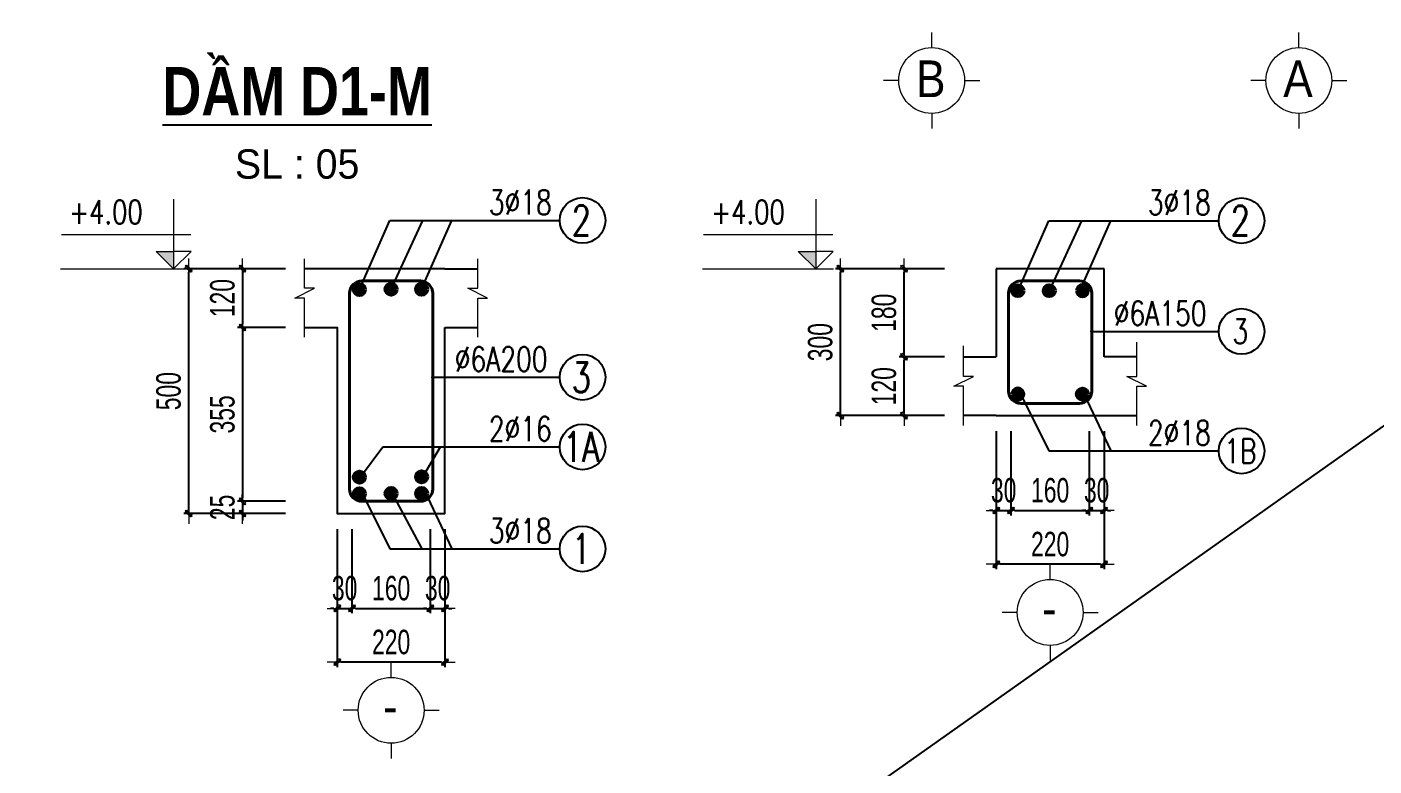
# Model space of a CAD drawing. Header units: millimetres. Extents: x -295047 to 263296, y -724756 to -308748.
# Drawn here: x -13471 to -7968, y -350680 to -347660 of the extents above; entities that cross this region are included whole.
import ezdxf
from ezdxf.enums import TextEntityAlignment as Align

# ---------------------------------------------------------------- set-up
doc = ezdxf.new("R2010")
doc.units = ezdxf.units.MM
doc.header["$MEASUREMENT"] = 0
doc.header["$PDMODE"] = 32
doc.layers.get('Defpoints').update_dxf_attribs({"color": 1})
for name, color, linetype, lineweight in [('EG Dim', 8, 'Continuous', 15), ('EG Text1', 3, 'Continuous', 20), ('Khac', 156, 'Continuous', 9), ('KICHTHUOC', 8, 'Continuous', 18), ('LC Dim', 8, 'Continuous', 18), ('LC ISO', 153, 'Continuous', 13), ('LC Net dam2', 6, 'Continuous', 40), ('LC Net dam3', 1, 'Continuous', 60), ('LC Net manh', 219, 'Continuous', 5), ('LC Net thay', 7, 'Continuous', 25), ('LC Text1', 3, 'Continuous', 20), ('LC Text2', 7, 'Continuous', 25), ('MANH', 147, 'Continuous', 13)]:
    doc.layers.add(name, color=color, linetype=linetype, lineweight=lineweight)
doc.layers.add('KCS_Plotter', color=11, linetype='Continuous', plot=False)
doc.layers.add('Thep doc', color=6, linetype='Continuous')
doc.styles.add('EG Huy', font='vnsimli.shx', dxfattribs={"width": 0.75})
doc.styles.add('HOATBIF', font='hoatbif.shx', dxfattribs={"width": 0.7})
doc.styles.add('LC 1', font='VHAVANB.TTF')
doc.styles.add('LC 3', font='vnsimli.shx', dxfattribs={"width": 0.75})
doc.styles.add('LC3', font='VHARIALB.TTF', dxfattribs={"width": 0.8})
doc.dimstyles.new('1-100(1-40)', dxfattribs={"dimscale": 40, "dimtxt": 2.5, "dimasz": 0.35, "dimexe": 0.5, "dimexo": 0, "dimgap": 0.8, "dimtad": 1, "dimdec": 0, "dimzin": 0, "dimdsep": 46, "dimtxsty": 'HOATBIF', "dimblk1": 'DOT', "dimblk2": 'DOT', "dimsah": 1, "dimcen": -1, "dimdle": 1, "dimclrd": 256, "dimclre": 256, "dimclrt": 4, "dimadec": 3, "dimazin": 2, "dimtfac": 0.3333333333333333, "dimtdec": 0, "dimtix": 1, "dimtmove": 2, "dimatfit": 3, "dimldrblk": 'DOT', "dimfxl": 1, "dimtvp": 0.8333333333333331, "dimtolj": 1, "dimtzin": 0, "dimarcsym": 0})

# ---------------------------------------------------------------- blocks, each defined once
blk = doc.blocks.new('TTRUC')
at = {"layer": 'LC ISO'}
for p, q in [((0, 6.94551799677526), (0, 10.13175513561828)), ((-6.94551799677526, 0), (-10.13175513561828, 0)), ((6.94551799677526, 0), (10.13175513561828, 0)), ((0, -6.94551799677526), (0, -10.13175513561828))]:
    blk.add_line(p, q, dxfattribs=at)
at = {"layer": 'LC Net manh'}
blk.add_circle((0, 0), 6.94551799677526, dxfattribs=at)
blk = doc.blocks.new('TIEUDE1')
at = {"layer": 'LC Text2', "color": 7, "style": 'LC 1'}
blk.add_attdef('TIªU§Ò', text='', height=5, dxfattribs=at).set_placement((0, 0), align=Align.BOTTOM_CENTER)
blk.add_attdef('TL', text='', height=3, dxfattribs=at).set_placement((0, -2), align=Align.TOP_CENTER)
blk = doc.blocks.new('CT')
at = {"layer": 'LC Text1', "lineweight": 15}
blk.add_hatch(color=4, dxfattribs=at).paths.add_polyline_path([(3.250706634060648, 1.596954857551422), (1.638695725137124, 1.596954857551394), (1.638695725137124, -5.457000000000001e-12)])
at = {"layer": 'LC Text1', "color": 4, "lineweight": 15, "ltscale": 50}
for p, q in [((0.0459908282791446, 3.140833880472456), (11.99931321454046, 3.140833880472456)), ((12.09109892264804, 0), (0, 0))]:
    blk.add_line(p, q, dxfattribs=at)
for points in [[(1.638695725137139, 6.427505574464246), (1.638695725137139, -5.457000000000001e-12)], [(1.638695725137139, -5.457000000000001e-12), (0.0266848164974221, 1.596954857551394), (1.638695725137139, 1.596954857551394)], [(1.638695725137139, -5.457000000000001e-12), (3.25070663406062, 1.596954857551394), (1.638695725137139, 1.596954857551394)]]:
    blk.add_lwpolyline(points, dxfattribs=at)
at = {"layer": 'LC Text1', "color": 4, "style": 'LC 3', "width": 0.75}
blk.add_attdef('CT', (1.905322591842774, 3.502511696681693), '', height=2.2, dxfattribs=at)
blk = doc.blocks.new('DOT')
at = {"layer": 'LC Dim'}
blk.add_line((-3, 0), (3, 0), dxfattribs=at)
at = {"layer": 'LC Dim', "color": 4}
blk.add_line((-1, -1), (1, 1), dxfattribs=at)
blk.add_lwpolyline([(0.5, 1), (-1, -0.5), (-0.5, -1), (1, 0.5)], close=True, dxfattribs=at)
blk = doc.blocks.new('*D351')
at = {"layer": 'Defpoints', "color": 0, "ltscale": 2, "transparency": 16777216}
for p in [(-10148.18214804731, -348648.0472873176), (-9723.182148047443, -348648.0472873176), (-9723.182148047443, -349248.0472873176)]:
    blk.add_point(p, dxfattribs=at)
at = {"layer": 'LC Dim', "lineweight": -2, "ltscale": 2, "transparency": 16777216}
for p, q in [((-9723.182148047443, -348648.0472873176), (-10168.18214804731, -348648.0472873176)), ((-10148.18214804731, -349234.0472873176), (-10148.18214804731, -348662.0472873176)), ((-9723.182148047443, -349248.0472873176), (-10168.18214804731, -349248.0472873176))]:
    blk.add_line(p, q, dxfattribs=at)
at = {"layer": 'LC Dim', "lineweight": -2, "ltscale": 2, "transparency": 16777216, "xscale": 14, "yscale": 14, "zscale": 14}
for p, rotation in [((-10148.18214804731, -348648.0472873176), 90), ((-10148.18214804731, -349248.0472873176), 270)]:
    blk.add_blockref('DOT', p, dxfattribs=dict(at, rotation=rotation))
at = {"layer": 'LC Dim', "color": 4, "ltscale": 2, "transparency": 16777216, "insert": (-10230.18214804741, -348948.0472873176), "char_height": 100, "attachment_point": 5, "rotation": 90, "style": 'HOATBIF'}
blk.add_mtext('\\A1;300', dxfattribs=at)
blk = doc.blocks.new('_Dot')
at = {"color": 0, "linetype": 'ByBlock', "lineweight": -2}
blk.add_line((-0.5, 0), (-1, 0), dxfattribs=at)
at = {"color": 0, "linetype": 'ByBlock', "const_width": 0.5}
blk.add_lwpolyline([(-0.25, 0, 1), (0.25, 0, 1)], format="xyb", close=True, dxfattribs=at)
blk = doc.blocks.new('*D352')
at = {"layer": 'Defpoints', "color": 0, "ltscale": 2, "transparency": 16777216}
for p in [(-9511.182148047323, -349311.5472873175), (-9451.182148047323, -349311.5472873175), (-9451.182148047323, -349635.5472873174)]:
    blk.add_point(p, dxfattribs=at)
at = {"layer": 'LC Dim', "lineweight": -2, "ltscale": 2, "transparency": 16777216}
for p, q in [((-9511.182148047323, -349311.5472873175), (-9511.182148047323, -349655.5472873174)), ((-9451.182148047323, -349311.5472873175), (-9451.182148047323, -349655.5472873174)), ((-9525.182148047323, -349635.5472873174), (-9539.182148047323, -349635.5472873174)), ((-9511.182148047323, -349635.5472873174), (-9451.182148047323, -349635.5472873174)), ((-9437.182148047323, -349635.5472873174), (-9423.182148047323, -349635.5472873174))]:
    blk.add_line(p, q, dxfattribs=at)
at = {"layer": 'LC Dim', "lineweight": -2, "ltscale": 2, "transparency": 16777216, "xscale": 14, "yscale": 14, "zscale": 14}
blk.add_blockref('DOT', (-9511.182148047323, -349635.5472873174), dxfattribs=at)
at = {"layer": 'LC Dim', "lineweight": -2, "ltscale": 2, "transparency": 16777216, "xscale": 14, "yscale": 14, "zscale": 14, "rotation": 180}
blk.add_blockref('DOT', (-9451.182148047323, -349635.5472873174), dxfattribs=at)
at = {"layer": 'LC Dim', "color": 4, "ltscale": 2, "transparency": 16777216, "insert": (-9481.182148047323, -349553.5472873174), "char_height": 100, "attachment_point": 5, "style": 'HOATBIF'}
blk.add_mtext('\\A1;30', dxfattribs=at)
blk = doc.blocks.new('*D353')
at = {"layer": 'Defpoints', "color": 0, "ltscale": 2, "transparency": 16777216}
for p in [(-9451.182148047323, -349311.5472873175), (-9131.182148047323, -349311.5472873175), (-9131.182148047323, -349635.5472873174)]:
    blk.add_point(p, dxfattribs=at)
at = {"layer": 'LC Dim', "lineweight": -2, "ltscale": 2, "transparency": 16777216}
for p, q in [((-9451.182148047323, -349311.5472873175), (-9451.182148047323, -349655.5472873174)), ((-9131.182148047323, -349311.5472873175), (-9131.182148047323, -349655.5472873174)), ((-9437.182148047323, -349635.5472873174), (-9145.182148047323, -349635.5472873174))]:
    blk.add_line(p, q, dxfattribs=at)
at = {"layer": 'LC Dim', "lineweight": -2, "ltscale": 2, "transparency": 16777216, "xscale": 14, "yscale": 14, "zscale": 14, "rotation": 180}
blk.add_blockref('DOT', (-9451.182148047323, -349635.5472873174), dxfattribs=at)
at = {"layer": 'LC Dim', "lineweight": -2, "ltscale": 2, "transparency": 16777216, "xscale": 14, "yscale": 14, "zscale": 14}
blk.add_blockref('DOT', (-9131.182148047323, -349635.5472873174), dxfattribs=at)
at = {"layer": 'LC Dim', "color": 4, "ltscale": 2, "transparency": 16777216, "insert": (-9291.182148047323, -349553.5472873174), "char_height": 100, "attachment_point": 5, "style": 'HOATBIF'}
blk.add_mtext('\\A1;160', dxfattribs=at)
blk = doc.blocks.new('*D354')
at = {"layer": 'Defpoints', "color": 0, "ltscale": 2, "transparency": 16777216}
for p in [(-9131.182148047323, -349311.5472873175), (-9071.182148047817, -349311.5472873175), (-9071.182148047817, -349635.5472873174)]:
    blk.add_point(p, dxfattribs=at)
at = {"layer": 'LC Dim', "lineweight": -2, "ltscale": 2, "transparency": 16777216}
for p, q in [((-9131.182148047323, -349311.5472873175), (-9131.182148047323, -349655.5472873174)), ((-9071.182148047817, -349311.5472873175), (-9071.182148047817, -349655.5472873174)), ((-9145.182148047323, -349635.5472873174), (-9159.182148047323, -349635.5472873174)), ((-9131.182148047323, -349635.5472873174), (-9071.182148047817, -349635.5472873174)), ((-9057.182148047817, -349635.5472873174), (-9043.182148047817, -349635.5472873174))]:
    blk.add_line(p, q, dxfattribs=at)
at = {"layer": 'LC Dim', "lineweight": -2, "ltscale": 2, "transparency": 16777216, "xscale": 14, "yscale": 14, "zscale": 14}
blk.add_blockref('DOT', (-9131.182148047323, -349635.5472873174), dxfattribs=at)
at = {"layer": 'LC Dim', "lineweight": -2, "ltscale": 2, "transparency": 16777216, "xscale": 14, "yscale": 14, "zscale": 14, "rotation": 180}
blk.add_blockref('DOT', (-9071.182148047817, -349635.5472873174), dxfattribs=at)
at = {"layer": 'LC Dim', "color": 4, "ltscale": 2, "transparency": 16777216, "insert": (-9101.18214804757, -349553.5472873174), "char_height": 100, "attachment_point": 5, "style": 'HOATBIF'}
blk.add_mtext('\\A1;30', dxfattribs=at)
blk = doc.blocks.new('*D355')
at = {"layer": 'Defpoints', "color": 0, "ltscale": 2, "transparency": 16777216}
for p in [(-9511.182148047323, -349311.5472873175), (-9071.182148047817, -349311.5472873175), (-9511.182148047323, -349855.5472873175)]:
    blk.add_point(p, dxfattribs=at)
at = {"layer": 'LC Dim', "lineweight": -2, "ltscale": 2, "transparency": 16777216}
for p, q in [((-9511.182148047323, -349311.5472873175), (-9511.182148047323, -349875.5472873175)), ((-9071.182148047817, -349311.5472873175), (-9071.182148047817, -349875.5472873175)), ((-9085.182148047817, -349855.5472873175), (-9497.182148047323, -349855.5472873175))]:
    blk.add_line(p, q, dxfattribs=at)
at = {"layer": 'LC Dim', "lineweight": -2, "ltscale": 2, "transparency": 16777216, "xscale": 14, "yscale": 14, "zscale": 14, "rotation": 180}
blk.add_blockref('DOT', (-9511.182148047323, -349855.5472873175), dxfattribs=at)
at = {"layer": 'LC Dim', "lineweight": -2, "ltscale": 2, "transparency": 16777216, "xscale": 14, "yscale": 14, "zscale": 14}
blk.add_blockref('DOT', (-9071.182148047817, -349855.5472873175), dxfattribs=at)
at = {"layer": 'LC Dim', "color": 4, "ltscale": 2, "transparency": 16777216, "insert": (-9291.18214804757, -349773.5472873175), "char_height": 100, "attachment_point": 5, "style": 'HOATBIF'}
blk.add_mtext('\\A1;220', dxfattribs=at)
blk = doc.blocks.new('theptron1')
at = {"layer": 'LC Net dam3'}
for p, q in [((-0.5, 0), (0.5, 0)), ((-0.3535533905960619, 0.353553390592424), (0.3535533905960619, -0.353553390592424)), ((0.3535533905960619, 0.353553390592424), (-0.3535533905960619, -0.353553390592424)), ((0, 0.5), (0, -0.5))]:
    blk.add_line(p, q, dxfattribs=at)
blk.add_circle((0, 0), 0.4999999999978783, dxfattribs=at)
blk = doc.blocks.new('*D322')
at = {"layer": 'Defpoints', "color": 0, "ltscale": 2, "transparency": 16777216}
for p in [(-12415.44679571265, -348648.0472873176), (-12590.44679571265, -348888.0472873176), (-12415.44679571265, -348888.0472873176)]:
    blk.add_point(p, dxfattribs=at)
at = {"layer": 'LC Dim', "lineweight": -2, "ltscale": 2, "transparency": 16777216}
for p, q in [((-12415.44679571265, -348648.0472873176), (-12610.44679571265, -348648.0472873176)), ((-12590.44679571265, -348662.0472873176), (-12590.44679571265, -348874.0472873176)), ((-12415.44679571265, -348888.0472873176), (-12610.44679571265, -348888.0472873176))]:
    blk.add_line(p, q, dxfattribs=at)
at = {"layer": 'LC Dim', "lineweight": -2, "ltscale": 2, "transparency": 16777216, "xscale": 14, "yscale": 14, "zscale": 14}
for p, rotation in [((-12590.44679571265, -348648.0472873176), 90), ((-12590.44679571265, -348888.0472873176), 270)]:
    blk.add_blockref('DOT', p, dxfattribs=dict(at, rotation=rotation))
at = {"layer": 'LC Dim', "color": 4, "ltscale": 2, "transparency": 16777216, "insert": (-12672.44679571275, -348768.0472873176), "char_height": 100, "attachment_point": 5, "rotation": 90, "style": 'HOATBIF'}
blk.add_mtext('\\A1;120', dxfattribs=at)
blk = doc.blocks.new('*D323')
at = {"layer": 'Defpoints', "color": 0, "ltscale": 2, "transparency": 16777216}
for p in [(-12415.44679571265, -348888.0472873176), (-12590.44679571265, -349598.0472873176), (-12415.44679571265, -349598.0472873176)]:
    blk.add_point(p, dxfattribs=at)
at = {"layer": 'LC Dim', "lineweight": -2, "ltscale": 2, "transparency": 16777216}
for p, q in [((-12415.44679571265, -348888.0472873176), (-12610.44679571265, -348888.0472873176)), ((-12590.44679571265, -348902.0472873176), (-12590.44679571265, -349584.0472873176)), ((-12415.44679571265, -349598.0472873176), (-12610.44679571265, -349598.0472873176))]:
    blk.add_line(p, q, dxfattribs=at)
at = {"layer": 'LC Dim', "lineweight": -2, "ltscale": 2, "transparency": 16777216, "xscale": 14, "yscale": 14, "zscale": 14}
for p, rotation in [((-12590.44679571265, -348888.0472873176), 90), ((-12590.44679571265, -349598.0472873176), 270)]:
    blk.add_blockref('DOT', p, dxfattribs=dict(at, rotation=rotation))
at = {"layer": 'LC Dim', "color": 4, "ltscale": 2, "transparency": 16777216, "insert": (-12672.44679571275, -349243.0472873176), "char_height": 100, "attachment_point": 5, "rotation": 90, "style": 'HOATBIF'}
blk.add_mtext('\\A1;355', dxfattribs=at)
blk = doc.blocks.new('*D324')
at = {"layer": 'Defpoints', "color": 0, "ltscale": 2, "transparency": 16777216}
for p in [(-12415.44679571265, -349598.0472873176), (-12590.44679571264, -349648.0472873176), (-12415.44679571265, -349648.0472873176)]:
    blk.add_point(p, dxfattribs=at)
at = {"layer": 'LC Dim', "lineweight": -2, "ltscale": 2, "transparency": 16777216}
for p, q in [((-12590.44679571264, -349584.0472873176), (-12590.44679571264, -349570.0472873176)), ((-12415.44679571265, -349598.0472873176), (-12610.44679571264, -349598.0472873176)), ((-12590.44679571264, -349598.0472873176), (-12590.44679571264, -349648.0472873176)), ((-12415.44679571265, -349648.0472873176), (-12610.44679571264, -349648.0472873176)), ((-12590.44679571264, -349662.0472873176), (-12590.44679571264, -349676.0472873176))]:
    blk.add_line(p, q, dxfattribs=at)
at = {"layer": 'LC Dim', "lineweight": -2, "ltscale": 2, "transparency": 16777216, "xscale": 14, "yscale": 14, "zscale": 14}
for p, rotation in [((-12590.44679571264, -349598.0472873176), 270), ((-12590.44679571264, -349648.0472873176), 90)]:
    blk.add_blockref('DOT', p, dxfattribs=dict(at, rotation=rotation))
at = {"layer": 'LC Dim', "color": 4, "ltscale": 2, "transparency": 16777216, "insert": (-12672.44679571274, -349623.0472873176), "char_height": 100, "attachment_point": 5, "rotation": 90, "style": 'HOATBIF'}
blk.add_mtext('\\A1;25', dxfattribs=at)
blk = doc.blocks.new('*D325')
at = {"layer": 'Defpoints', "color": 0, "ltscale": 2, "transparency": 16777216}
for p in [(-12810.44679571264, -348648.0472873176), (-12415.44679571265, -348648.0472873176), (-12415.44679571265, -349648.0472873176)]:
    blk.add_point(p, dxfattribs=at)
at = {"layer": 'LC Dim', "lineweight": -2, "ltscale": 2, "transparency": 16777216}
for p, q in [((-12415.44679571265, -348648.0472873176), (-12830.44679571264, -348648.0472873176)), ((-12810.44679571264, -349634.0472873176), (-12810.44679571264, -348662.0472873176)), ((-12415.44679571265, -349648.0472873176), (-12830.44679571264, -349648.0472873176))]:
    blk.add_line(p, q, dxfattribs=at)
at = {"layer": 'LC Dim', "lineweight": -2, "ltscale": 2, "transparency": 16777216, "xscale": 14, "yscale": 14, "zscale": 14}
for p, rotation in [((-12810.44679571264, -348648.0472873176), 90), ((-12810.44679571264, -349648.0472873176), 270)]:
    blk.add_blockref('DOT', p, dxfattribs=dict(at, rotation=rotation))
at = {"layer": 'LC Dim', "color": 4, "ltscale": 2, "transparency": 16777216, "insert": (-12892.44679571274, -349148.0472873176), "char_height": 100, "attachment_point": 5, "rotation": 90, "style": 'HOATBIF'}
blk.add_mtext('\\A1;500', dxfattribs=at)
blk = doc.blocks.new('*D326')
at = {"layer": 'Defpoints', "color": 0, "ltscale": 2, "transparency": 16777216}
for p in [(-12203.44679571264, -349711.5472873175), (-12143.44679571264, -349711.5472873175), (-12143.44679571264, -350035.5472873175)]:
    blk.add_point(p, dxfattribs=at)
at = {"layer": 'LC Dim', "lineweight": -2, "ltscale": 2, "transparency": 16777216}
for p, q in [((-12203.44679571264, -349711.5472873175), (-12203.44679571264, -350055.5472873175)), ((-12143.44679571264, -349711.5472873175), (-12143.44679571264, -350055.5472873175)), ((-12217.44679571264, -350035.5472873175), (-12231.44679571264, -350035.5472873175)), ((-12203.44679571264, -350035.5472873175), (-12143.44679571264, -350035.5472873175)), ((-12129.44679571264, -350035.5472873175), (-12115.44679571264, -350035.5472873175))]:
    blk.add_line(p, q, dxfattribs=at)
at = {"layer": 'LC Dim', "lineweight": -2, "ltscale": 2, "transparency": 16777216, "xscale": 14, "yscale": 14, "zscale": 14}
blk.add_blockref('DOT', (-12203.44679571264, -350035.5472873175), dxfattribs=at)
at = {"layer": 'LC Dim', "lineweight": -2, "ltscale": 2, "transparency": 16777216, "xscale": 14, "yscale": 14, "zscale": 14, "rotation": 180}
blk.add_blockref('DOT', (-12143.44679571264, -350035.5472873175), dxfattribs=at)
at = {"layer": 'LC Dim', "color": 4, "ltscale": 2, "transparency": 16777216, "insert": (-12173.44679571264, -349953.5472873175), "char_height": 100, "attachment_point": 5, "style": 'HOATBIF'}
blk.add_mtext('\\A1;30', dxfattribs=at)
blk = doc.blocks.new('*D327')
at = {"layer": 'Defpoints', "color": 0, "ltscale": 2, "transparency": 16777216}
for p in [(-12143.44679571264, -349711.5472873175), (-11823.44679571264, -349711.5472873175), (-11823.44679571264, -350035.5472873175)]:
    blk.add_point(p, dxfattribs=at)
at = {"layer": 'LC Dim', "lineweight": -2, "ltscale": 2, "transparency": 16777216}
for p, q in [((-12143.44679571264, -349711.5472873175), (-12143.44679571264, -350055.5472873175)), ((-11823.44679571264, -349711.5472873175), (-11823.44679571264, -350055.5472873175)), ((-12129.44679571264, -350035.5472873175), (-11837.44679571264, -350035.5472873175))]:
    blk.add_line(p, q, dxfattribs=at)
at = {"layer": 'LC Dim', "lineweight": -2, "ltscale": 2, "transparency": 16777216, "xscale": 14, "yscale": 14, "zscale": 14, "rotation": 180}
blk.add_blockref('DOT', (-12143.44679571264, -350035.5472873175), dxfattribs=at)
at = {"layer": 'LC Dim', "lineweight": -2, "ltscale": 2, "transparency": 16777216, "xscale": 14, "yscale": 14, "zscale": 14}
blk.add_blockref('DOT', (-11823.44679571264, -350035.5472873175), dxfattribs=at)
at = {"layer": 'LC Dim', "color": 4, "ltscale": 2, "transparency": 16777216, "insert": (-11983.44679571264, -349953.5472873175), "char_height": 100, "attachment_point": 5, "style": 'HOATBIF'}
blk.add_mtext('\\A1;160', dxfattribs=at)
blk = doc.blocks.new('*D328')
at = {"layer": 'Defpoints', "color": 0, "ltscale": 2, "transparency": 16777216}
for p in [(-11823.44679571264, -349711.5472873175), (-11763.44679571311, -349711.5472873175), (-11763.44679571311, -350035.5472873175)]:
    blk.add_point(p, dxfattribs=at)
at = {"layer": 'LC Dim', "lineweight": -2, "ltscale": 2, "transparency": 16777216}
for p, q in [((-11823.44679571264, -349711.5472873175), (-11823.44679571264, -350055.5472873175)), ((-11763.44679571311, -349711.5472873175), (-11763.44679571311, -350055.5472873175)), ((-11837.44679571264, -350035.5472873175), (-11851.44679571264, -350035.5472873175)), ((-11823.44679571264, -350035.5472873175), (-11763.44679571311, -350035.5472873175)), ((-11749.44679571311, -350035.5472873175), (-11735.44679571311, -350035.5472873175))]:
    blk.add_line(p, q, dxfattribs=at)
at = {"layer": 'LC Dim', "lineweight": -2, "ltscale": 2, "transparency": 16777216, "xscale": 14, "yscale": 14, "zscale": 14}
blk.add_blockref('DOT', (-11823.44679571264, -350035.5472873175), dxfattribs=at)
at = {"layer": 'LC Dim', "lineweight": -2, "ltscale": 2, "transparency": 16777216, "xscale": 14, "yscale": 14, "zscale": 14, "rotation": 180}
blk.add_blockref('DOT', (-11763.44679571311, -350035.5472873175), dxfattribs=at)
at = {"layer": 'LC Dim', "color": 4, "ltscale": 2, "transparency": 16777216, "insert": (-11793.44679571287, -349953.5472873175), "char_height": 100, "attachment_point": 5, "style": 'HOATBIF'}
blk.add_mtext('\\A1;30', dxfattribs=at)
blk = doc.blocks.new('*D329')
at = {"layer": 'Defpoints', "color": 0, "ltscale": 2, "transparency": 16777216}
for p in [(-12203.44679571264, -349711.5472873175), (-11763.44679571311, -349711.5472873175), (-12203.44679571264, -350255.5472873174)]:
    blk.add_point(p, dxfattribs=at)
at = {"layer": 'LC Dim', "lineweight": -2, "ltscale": 2, "transparency": 16777216}
for p, q in [((-12203.44679571264, -349711.5472873175), (-12203.44679571264, -350275.5472873174)), ((-11763.44679571311, -349711.5472873175), (-11763.44679571311, -350275.5472873174)), ((-11777.44679571311, -350255.5472873174), (-12189.44679571264, -350255.5472873174))]:
    blk.add_line(p, q, dxfattribs=at)
at = {"layer": 'LC Dim', "lineweight": -2, "ltscale": 2, "transparency": 16777216, "xscale": 14, "yscale": 14, "zscale": 14, "rotation": 180}
blk.add_blockref('DOT', (-12203.44679571264, -350255.5472873174), dxfattribs=at)
at = {"layer": 'LC Dim', "lineweight": -2, "ltscale": 2, "transparency": 16777216, "xscale": 14, "yscale": 14, "zscale": 14}
blk.add_blockref('DOT', (-11763.44679571311, -350255.5472873174), dxfattribs=at)
at = {"layer": 'LC Dim', "color": 4, "ltscale": 2, "transparency": 16777216, "insert": (-11983.44679571287, -350173.5472873174), "char_height": 100, "attachment_point": 5, "style": 'HOATBIF'}
blk.add_mtext('\\A1;220', dxfattribs=at)
blk = doc.blocks.new('*D1131')
at = {"layer": 'Defpoints', "color": 0, "ltscale": 2, "transparency": 16777216}
for p in [(-9888.000000000011, -349008.0472873175), (-9756.500000000004, -349008.0472873175), (-9756.499999999785, -349248.0472873175)]:
    blk.add_point(p, dxfattribs=at)
at = {"layer": 'LC Dim', "lineweight": -2, "ltscale": 2, "transparency": 16777216}
for p, q in [((-9756.500000000004, -349008.0472873175), (-9908.000000000011, -349008.0472873175)), ((-9888.000000000011, -349234.0472873175), (-9888.000000000011, -349022.0472873175)), ((-9756.499999999785, -349248.0472873175), (-9908.000000000011, -349248.0472873175))]:
    blk.add_line(p, q, dxfattribs=at)
at = {"layer": 'LC Dim', "lineweight": -2, "ltscale": 2, "transparency": 16777216, "xscale": 14, "yscale": 14, "zscale": 14}
for p, rotation in [((-9888.000000000011, -349008.0472873175), 90), ((-9888.000000000011, -349248.0472873175), 270)]:
    blk.add_blockref('DOT', p, dxfattribs=dict(at, rotation=rotation))
at = {"layer": 'LC Dim', "color": 4, "ltscale": 2, "transparency": 16777216, "insert": (-9970.00000000011, -349128.0472873175), "char_height": 100, "attachment_point": 5, "rotation": 90, "style": 'HOATBIF'}
blk.add_mtext('\\A1;120', dxfattribs=at)
blk = doc.blocks.new('*D1132')
at = {"layer": 'Defpoints', "color": 0, "ltscale": 2, "transparency": 16777216}
for p in [(-9888.000000000018, -348648.0472873177), (-9723.182148047443, -348648.0472873177), (-9723.182148047115, -349008.0472873175)]:
    blk.add_point(p, dxfattribs=at)
at = {"layer": 'LC Dim', "lineweight": -2, "ltscale": 2, "transparency": 16777216}
for p, q in [((-9723.182148047443, -348648.0472873177), (-9908.000000000018, -348648.0472873177)), ((-9888.000000000018, -348994.0472873175), (-9888.000000000018, -348662.0472873177)), ((-9723.182148047115, -349008.0472873175), (-9908.000000000018, -349008.0472873175))]:
    blk.add_line(p, q, dxfattribs=at)
at = {"layer": 'LC Dim', "lineweight": -2, "ltscale": 2, "transparency": 16777216, "xscale": 14, "yscale": 14, "zscale": 14}
for p, rotation in [((-9888.000000000018, -348648.0472873177), 90), ((-9888.000000000018, -349008.0472873175), 270)]:
    blk.add_blockref('DOT', p, dxfattribs=dict(at, rotation=rotation))
at = {"layer": 'LC Dim', "color": 4, "ltscale": 2, "transparency": 16777216, "insert": (-9970.000000000116, -348828.0472873176), "char_height": 100, "attachment_point": 5, "rotation": 90, "style": 'HOATBIF'}
blk.add_mtext('\\A1;180', dxfattribs=at)

msp = doc.modelspace()

# ---------------------------------------------------------------- linework, layer by layer
at = {"layer": 'KCS_Plotter', "ltscale": 2}
msp.add_line((-18104.22813000019, -356485.257047337), (-1304.228565740181, -344605.257047343), dxfattribs=at)
at = {"layer": 'LC Net dam2'}
for points in [[(-12103.44679571309, -349598.0472873175), (-11863.44679571264, -349598.0472873175, 0.4142135623730951), (-11813.44679571264, -349548.0472873175), (-11813.44679571264, -348748.0472873175, 0.4142135623730951), (-11863.44679571264, -348698.0472873175), (-12103.44679571309, -348698.0472873175, 0.4142135623730951), (-12153.44679571264, -348748.0472873175), (-12153.44679571264, -349548.0472873175, 0.4142135623730951)], [(-9411.182148047803, -349198.0472873174), (-9171.182148047323, -349198.0472873174, 0.4142135623730951), (-9121.182148047323, -349148.0472873175), (-9121.182148047323, -348748.0472873175, 0.4142135623730951), (-9171.182148047323, -348698.0472873175), (-9411.182148047803, -348698.0472873175, 0.4142135623730951), (-9461.182148047323, -348748.0472873175), (-9461.182148047323, -349148.0472873175, 0.4142135623730951)]]:
    msp.add_lwpolyline(points, format="xyb", close=True, dxfattribs=at)
at = {"layer": 'LC Net manh'}
for points in [[(-9644.95015584313, -349288.0472873175), (-9644.95015584313, -349128.0472873175), (-9684.95015584313, -349128.0472873175), (-9604.95015584313, -349088.0472873175), (-9644.95015584313, -349088.0472873175), (-9644.95015584313, -348963.5)], [(-8937.41414025201, -349288.0472873175), (-8937.41414025201, -349128.0472873175), (-8897.41414025201, -349128.0472873175), (-8977.41414025201, -349088.0472873175), (-8937.41414025201, -349088.0472873175), (-8937.41414025201, -348948.5)]]:
    msp.add_lwpolyline(points, dxfattribs=at)
at = {"layer": 'LC Net thay', "ltscale": 2}
for p, q in [((-11763.44679571311, -348648.0472873175), (-11629.6787879173, -348648.0472873175)), ((-9071.182148047817, -348648.0472873175), (-9511.182148047323, -348648.0472873175)), ((-9511.182148047323, -348648.0472873175), (-9511.182148047323, -349008.0472873175)), ((-9071.182148047817, -349008.0472873175), (-9071.182148047817, -348648.0472873175)), ((-11763.44679571311, -348888.0472873175), (-11629.6787879173, -348888.0472873175)), ((-9644.95015584313, -349008.0472873174), (-9511.182148047323, -349008.0472873174)), ((-8937.41414025201, -349008.0472873175), (-9071.182148047817, -349008.0472873175)), ((-9511.182148047323, -349248.0472873174), (-9644.95015584313, -349248.0472873174)), ((-9511.182148047323, -349248.0472873175), (-9071.182148047817, -349248.0472873175)), ((-9071.182148047817, -349248.0472873175), (-8937.41414025201, -349248.0472873175))]:
    msp.add_line(p, q, dxfattribs=at)
for points in [[(-11763.44679571311, -348648.0472873175), (-11763.44679571311, -348648.0472873175), (-12337.21480350845, -348648.0472873175)], [(-12337.21480350845, -348888.0472873175), (-12203.44679571264, -348888.0472873175), (-12203.44679571264, -349648.0472873175), (-11763.44679571311, -349648.0472873175), (-11763.44679571311, -348888.0472873175)]]:
    msp.add_lwpolyline(points, dxfattribs=at)
at = {"layer": 'LC Text2', "ltscale": 100}
for centre in [(-11201.39214165447, -348450.5472873175), (-8509.127493989385, -348451.6799600645), (-11201.39214165447, -349091.6061903901), (-11201.39214165447, -349376.0472873175), (-11201.39214165447, -349792.5472873175)]:
    msp.add_circle(centre, 93.0546540581646, dxfattribs=at)
at = {"layer": 'LC Text2', "linetype": 'ByBlock'}
for centre in [(-8509.12749398921, -348904), (-8509.12749398921, -349392.5472873175)]:
    msp.add_circle(centre, 93.0546540581646, dxfattribs=at)
at = {"layer": 'MANH'}
for points in [[(-12337.21480350845, -348928.0472873175), (-12337.21480350845, -348768.0472873174), (-12377.21480350845, -348768.0472873174), (-12297.21480350845, -348728.0472873175), (-12337.21480350845, -348728.0472873175), (-12337.21480350845, -348608.0472873175)], [(-11629.6787879173, -348928.0472873175), (-11629.6787879173, -348768.0472873174), (-11589.6787879173, -348768.0472873174), (-11669.6787879173, -348728.0472873175), (-11629.6787879173, -348728.0472873175), (-11629.6787879173, -348608.0472873175)]]:
    msp.add_lwpolyline(points, dxfattribs=at)
at = {"layer": 'Thep doc', "linetype": 'ByBlock', "const_width": 19.6608}
for points in [[(-12122.86430508778, -348733.2072617596, 1), (-12103.20350508713, -348733.2072617596, 1)], [(-11973.61639571323, -348731.5519424254, -1), (-11993.27719571202, -348731.5519424254, -1)], [(-11848.96605551935, -348731.7686687676, -1), (-11868.62685551814, -348731.7686687676, -1)], [(-12118.089978449, -349497.9000670619, -1), (-12098.42917844973, -349497.9000670619, -1)], [(-11844.35952288791, -349497.9000670619, 1), (-11864.02032288718, -349497.9000670619, 1)], [(-12118.089978449, -349560.9000670619, -1), (-12098.42917844973, -349560.9000670619, -1)], [(-11973.61639571323, -349564.5426322096, 1), (-11993.27719571202, -349564.5426322096, 1)], [(-11844.35952288791, -349560.9000670619, 1), (-11864.02032288718, -349560.9000670619, 1)]]:
    msp.add_lwpolyline(points, format="xyb", close=True, dxfattribs=at)

# ---------------------------------------------------------------- block references
at = {"layer": 'EG Dim', "yscale": 42.40098003740421, "zscale": 42.40098003740421}
for p, xscale, rotation in [((-12113.03390508747, -348733.2072617596), 42.40098003740421, 90), ((-11983.44679571264, -348731.5519424254), 42.40098003740421, 90), ((-11858.79645551876, -348731.7686687676), 42.40098003740421, 90), ((-9423.13974103341, -348737.8952277336), 42.40098003740421, 90), ((-9294.695587062328, -348737.8952277336), 42.40098003740421, 90), ((-9159.22455506173, -348737.8952277336), -42.40098003740421, 270), ((-9423.13974103341, -349160.4005835854), -42.40098003740421, 90), ((-9159.22455506173, -349160.4005835854), 42.40098003740421, 270), ((-12113.03390508747, -349499.6065227372), 42.40098003740421, 90), ((-11858.79645551876, -349498.1679297452), 42.40098003740421, 90), ((-12113.03390508747, -349567.4195764166), 42.40098003740421, 90), ((-11983.44679571264, -349565.7642570824), 42.40098003740421, 90), ((-11858.79645551876, -349565.9809834246), 42.40098003740421, 90)]:
    msp.add_blockref('theptron1', p, dxfattribs=dict(at, xscale=xscale, rotation=rotation))
at = {"layer": 'EG Text1'}
ref = msp.add_blockref('CT', (-12799.50387371648, -348648.0472873175), dxfattribs=dict(at, xscale=-44.25072279153392, yscale=44.25072279153392, zscale=44.25072279153392))
ref.add_attrib('CT', '+4.00', (-13298.72074234009, -348464.8123951447), dxfattribs={"layer": 'Khac', "color": 3, "height": 97.35159014137308, "style": 'EG Huy', "width": 0.75})
ref = msp.add_blockref('CT', (-10176.47080700231, -348648.0472873175), dxfattribs=dict(at, xscale=-44.25072279153392, yscale=44.25072279153392, zscale=44.25072279153392))
ref.add_attrib('CT', '+4.00', (-10675.68767562588, -348464.8123951447), dxfattribs={"layer": 'Khac', "color": 3, "height": 97.35159014137308, "style": 'EG Huy', "width": 0.75})
at = {"layer": 'KICHTHUOC', "xscale": 19.39036266761832, "yscale": 19.39036266761832, "zscale": 19.39036266761832}
for p in [(-9775.199083974418, -347879.0623452775), (-8275.199083974316, -347879.0623452775), (-9291.1821480476, -350052.0056938567), (-11983.44679571286, -350452.0056938567)]:
    msp.add_blockref('TTRUC', p, dxfattribs=at)
at = {"layer": 'LC Text2'}
ref = msp.add_blockref('TIEUDE1', (-12367.51100189558, -348080.0936006767), dxfattribs=dict(at, xscale=40, yscale=40, zscale=40))
ref.add_attrib('TIªU§Ò', '%%UdÇm d1-m', dxfattribs={"color": 7, "height": 196.9765841011465, "style": 'LC3', "width": 0.8}).set_placement((-12367.51100189558, -348080.0936006767), align=Align.BOTTOM_CENTER)
ref.add_attrib('TL', 'sl : 05', dxfattribs={"color": 7, "height": 120.0000000000062, "style": 'LC 1'}).set_placement((-12367.51100189558, -348160.0936006784), align=Align.TOP_CENTER)

# ---------------------------------------------------------------- texts
at = {"layer": 'LC Text1', "ltscale": 0.2, "style": 'LC 1', "width": 0.9}
for s, p in [('B', (-9778.818203576237, -347992.1148331198)), ('A', (-8278.81820357612, -347992.1148331198)), ('-', (-9294.801267649418, -350154.7695029244)), ('-', (-11987.06591531465, -350554.7695029244))]:
    msp.add_text(s, height=150, dxfattribs=at).set_placement(p, align=Align.BOTTOM_CENTER)
at = {"layer": 'LC Text2', "linetype": 'ByBlock', "style": 'LC 3', "width": 0.75}
for s, p in [('3%%C18', (-11584.30363891957, -348426.4861645974)), ('3%%C18', (-8892.0389912545, -348427.6188373444)), ('%%C6A150', (-9031.538991254281, -348879.9388772798)), ('%%C6A200', (-11723.80363891957, -349067.5450676699)), ('2%%C16', (-11584.30363891957, -349351.9861645973)), ('2%%C18', (-8892.038991254281, -349368.4861645974)), ('3%%C18', (-11584.30363891957, -349768.4861645974))]:
    msp.add_text(s, height=100, dxfattribs=at).set_placement(p)
at = {"layer": 'LC Text2', "ltscale": 100, "style": 'LC 3', "width": 0.75}
for s, p in [('2', (-11206.64334386758, -348450.5472873175)), ('2', (-8514.378696202497, -348451.6799600645)), ('3', (-11206.64334386758, -349091.6061903901)), ('1A', (-11206.64334386758, -349376.0472873175)), ('1', (-11206.64334386758, -349792.5472873175))]:
    msp.add_text(s, height=122.2222250817439, dxfattribs=at).set_placement(p, align=Align.MIDDLE_CENTER)
at = {"layer": 'LC Text2', "linetype": 'ByBlock', "style": 'LC 3', "width": 0.75}
for s, p in [('3', (-8514.378696202308, -348904)), ('1B', (-8514.378696202308, -349392.5472873175))]:
    msp.add_text(s, height=100, dxfattribs=at).set_placement(p, align=Align.MIDDLE_CENTER)

# ---------------------------------------------------------------- dimensions: what is measured, and where the dimension line sits
at = {"layer": 'LC Dim', "ltscale": 2}
for base, p1, p2, picture, middle in [((-12810.44679571264, -348648.0472873176), (-12415.44679571264, -349648.0472873175), (-12415.44679571264, -348648.0472873175), '*D325', (-12892.44679571274, -349148.0472873176)), ((-12590.44679571265, -348888.0472873176), (-12415.44679571264, -348648.0472873175), (-12415.44679571264, -348888.0472873175), '*D322', (-12672.44679571275, -348768.0472873176)), ((-10148.18214804731, -348648.0472873176), (-9723.18214804744, -349248.0472873175), (-9723.18214804744, -348648.0472873175), '*D351', (-10230.18214804741, -348948.0472873176)), ((-9888.000000000018, -348648.0472873177), (-9723.182148047112, -349008.0472873174), (-9723.18214804744, -348648.0472873176), '*D1132', (-9970.000000000116, -348828.0472873176)), ((-12590.44679571265, -349598.0472873176), (-12415.44679571264, -348888.0472873175), (-12415.44679571264, -349598.0472873175), '*D323', (-12672.44679571275, -349243.0472873176)), ((-9888.000000000011, -349008.0472873175), (-9756.499999999782, -349248.0472873174), (-9756.5, -349008.0472873174), '*D1131', (-9970.00000000011, -349128.0472873175)), ((-12590.44679571264, -349648.0472873176), (-12415.44679571264, -349598.0472873175), (-12415.44679571264, -349648.0472873175), '*D324', (-12672.44679571274, -349623.0472873176))]:
    dim = msp.add_linear_dim(base=base, p1=p1, p2=p2, angle=90, dimstyle='1-100(1-40)', override={"dimlfac": 0.5}, dxfattribs=at)
    dim.commit()
    dim.dimension.update_dxf_attribs({"geometry": picture, "text_midpoint": middle})
for base, p1, p2, picture, middle in [((-9451.182148047323, -349635.5472873174), (-9511.182148047323, -349311.5472873175), (-9451.182148047323, -349311.5472873175), '*D352', (-9481.182148047323, -349553.5472873174)), ((-9511.182148047323, -349855.5472873175), (-9071.182148047817, -349311.5472873175), (-9511.182148047323, -349311.5472873175), '*D355', (-9291.18214804757, -349773.5472873175)), ((-9131.182148047323, -349635.5472873174), (-9451.182148047323, -349311.5472873175), (-9131.182148047323, -349311.5472873175), '*D353', (-9291.182148047323, -349553.5472873174)), ((-9071.182148047817, -349635.5472873174), (-9131.182148047323, -349311.5472873175), (-9071.182148047817, -349311.5472873175), '*D354', (-9101.18214804757, -349553.5472873174)), ((-12143.44679571264, -350035.5472873175), (-12203.44679571264, -349711.5472873175), (-12143.44679571264, -349711.5472873175), '*D326', (-12173.44679571264, -349953.5472873175)), ((-12203.44679571264, -350255.5472873174), (-11763.44679571311, -349711.5472873175), (-12203.44679571264, -349711.5472873175), '*D329', (-11983.44679571287, -350173.5472873174)), ((-11823.44679571264, -350035.5472873175), (-12143.44679571264, -349711.5472873175), (-11823.44679571264, -349711.5472873175), '*D327', (-11983.44679571264, -349953.5472873175)), ((-11763.44679571311, -350035.5472873175), (-11823.44679571264, -349711.5472873175), (-11763.44679571311, -349711.5472873175), '*D328', (-11793.44679571287, -349953.5472873175))]:
    dim = msp.add_linear_dim(base=base, p1=p1, p2=p2, dimstyle='1-100(1-40)', override={"dimlfac": 0.5}, dxfattribs=at)
    dim.commit()
    dim.dimension.update_dxf_attribs({"geometry": picture, "text_midpoint": middle})

# ---------------------------------------------------------------- leaders
for points in [[(-12113.03390508744, -348733.2072617596), (-11988.94679571264, -348450.5472873175), (-11294.44679571264, -348450.5472873175)], [(-11983.44679571264, -348731.5519424254), (-11854.44679571264, -348450.5472873175), (-11294.44679571264, -348450.5472873175)], [(-11858.79645551874, -348731.7686687676), (-11735.44679571264, -348450.5472873175), (-11294.44679571264, -348450.5472873175)], [(-9420.76925742237, -348734.3399345066), (-9296.682148047541, -348451.6799600645), (-8602.182148047541, -348451.6799600645)], [(-9291.182148047541, -348732.6846151724), (-9162.182148047556, -348451.6799600645), (-8602.182148047541, -348451.6799600645)], [(-9166.531807853658, -348732.9013415145), (-9043.182148047541, -348451.6799600645), (-8602.182148047541, -348451.6799600645)], [(-9121.182148047323, -348904), (-8602.18214804744, -348904)], [(-11813.44679571264, -349091.6061903901), (-11294.44679571264, -349091.6061903901)], [(-9415.903678865106, -349151.0700906), (-9296.682148047323, -349392.5472873175), (-8602.18214804744, -349392.5472873175)], [(-9152.09876975268, -349161.1767517366), (-9043.18214804744, -349392.5472873175), (-8602.18214804744, -349392.5472873175)], [(-12108.25957844937, -349497.9000670619), (-12017.74892178992, -349376.0472873175), (-11294.44679571264, -349376.0472873175)], [(-11854.18992288753, -349497.9000670619), (-11781.74892178992, -349376.0472873175), (-11294.44679571264, -349376.0472873175)], [(-12108.16832653037, -349551.0700906001), (-11988.94679571264, -349792.5472873175), (-11294.44679571264, -349792.5472873175)], [(-11981.86341741797, -349561.1767517366), (-11857.74892178992, -349792.5472873175), (-11431.94679571264, -349792.5472873175)], [(-11844.36341741797, -349561.1767517366), (-11735.44679571264, -349792.5472873175), (-11294.44679571264, -349792.5472873175)]]:
    msp.add_leader(points, dimstyle='1-100(1-40)', override={"dimlfac": 0.5}, dxfattribs=at)

doc.saveas('drawing.dxf')
